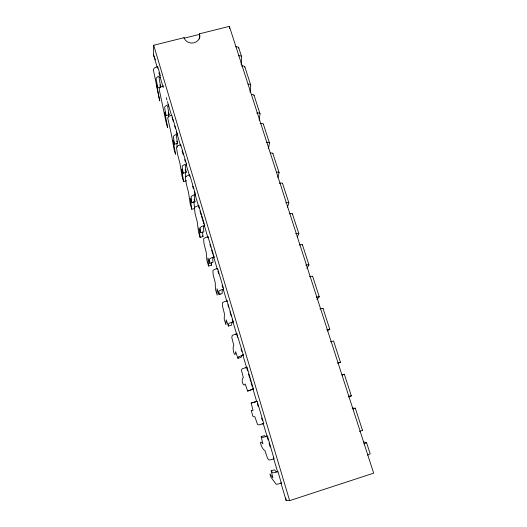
<?xml version="1.0" encoding="UTF-8"?>
<svg xmlns="http://www.w3.org/2000/svg" width="527" height="527" viewBox="0 0 527 527"><rect width="100%" height="100%" fill="white"/><g stroke="black" fill="none" stroke-linecap="round" stroke-linejoin="round"><path stroke-width="0.79" d="M200.115 237.394L198.995 227.829L200.787 232.776L203.87 231.906L203.382 226.636L204.542 226.307L204.753 225.398L198.666 205.556A4.585 1.265 -16.3 0 0 194.384 208.06L195.082 213.501L197.289 222.045L198.501 231.972L200.089 237.387L203 236.61L202.52 231.781M157.487 68.207L153.357 54.34L153.693 45.263L184.009 37.687A8.037 7.306 2.6 0 0 193.936 42.819A8.037 7.306 2.6 0 0 199.469 33.82L229.364 26.35L373.676 473.154L289.639 500.65L286.108 500.367L280.878 482.798L281.339 483.107L280.002 483.522A4.947 0.606 -17.6 0 1 276.089 484.161L270.871 477.119L269.916 473.957L272.914 477.837L271.174 470.874L274.429 469.827L276.168 471.79L277.92 471.625L281.339 483.107M241.195 64.643L241.662 57.061A4.368 1.989 -19.1 0 0 238.652 55.803M177.553 134.042L177.467 135.334L176.334 135.63L177.573 143.344L174.549 144.148L173.113 140.347L175.544 154.279L174.009 149.055L171.486 134.846L167.744 118.153A4.466 1.812 -15.7 0 1 171.769 115.215L177.388 134.089A4.493 1.7 -15.8 0 0 173.311 136.934L174.549 144.148M208.567 266.043L207.921 257.986L209.832 263.342L212.941 262.453L212.724 258.052L213.89 257.716L214.146 256.939L207.948 236.742A4.624 1.067 -16.4 0 0 203.58 239.093L204.028 243.731L206.182 252.11L206.933 260.503L208.567 266.043L211.472 265.213L211.334 262.769M180.642 146.005L180.577 144.806A4.506 1.634 -15.9 0 0 176.473 147.606L177.632 154.563L179.944 163.429L182.046 176.255L183.396 180.965L183.6 181.558L186.446 180.781M363.65 441.922L366.548 442.614L370.171 453.793L367.609 455.137M250.068 92.153L250.72 85.282A4.4 1.825 -18.9 0 0 248.118 84.149M228.408 326.088L228.646 323.716A4.736 0.514 -16.8 0 1 233.27 321.806L227.025 300.818A4.71 0.652 -16.7 0 0 222.46 302.841L222.394 305.779L224.436 313.796L224.206 318.973L225.879 324.672L226.241 319.882L228.408 326.088L231.557 325.152L231.913 322.596L233.441 321.753M180.741 144.76L186.459 163.963L186.334 165.129L185.194 165.438L186.189 172.369L183.152 173.192L181.598 169.022L183.607 181.545M189.568 175.992L189.542 174.918A4.545 1.456 -16.1 0 0 185.346 177.573L186.281 183.778L188.541 192.493L190.207 203.89L191.788 209.265L194.654 208.475L193.752 201.301M259.172 120.143L260.009 113.97A4.44 1.66 -18.7 0 0 256.735 113.114M189.707 174.872L195.524 194.41L195.359 195.451L194.213 195.767L194.95 201.887L191.894 202.73L190.221 198.178L191.795 209.259M198.653 206.505L198.831 205.51M268.434 148.607L269.449 143.146A4.473 1.482 -18.5 0 0 266.214 142.481M277.881 177.546L279.06 172.836A4.512 1.298 -18.3 0 0 276.57 172.224M207.895 237.558L208.119 236.695M220.088 294.283L219.924 293.855M287.452 207.177L288.836 203.033A4.552 1.113 -18.1 0 0 285.674 202.763M237.94 358.301L238.553 356.759L243.355 355.053L236.821 333.729A4.75 0.435 -16.9 0 0 232.163 335.58L231.821 337.629L233.804 345.448C231.768 347.161 234.983 360.079 235.635 351.647L237.94 358.301L241.116 357.339L241.768 355.751L243.355 355.053M217.302 269.172L217.401 268.493A4.664 0.863 -16.6 0 0 212.934 270.68L213.132 274.488L215.233 282.683L215.497 289.501L217.164 295.133L216.999 288.671L219.041 294.441L222.17 293.532L222.229 290.034L223.408 289.692L223.705 289.053L217.572 268.441M297.261 237.15L298.783 233.764A4.591 0.916 -17.9 0 0 295.66 233.698M226.88 301.352L227.196 300.765M306.885 268.309L308.908 265.041A4.638 0.711 -17.7 0 0 305.825 265.193M323.018 308.387L329.757 329.21L327.26 331.048M352.155 408.155L355.31 408.161L353.077 409.084M236.992 333.677L235.444 334.467M316.931 299.441L319.21 296.872A4.677 0.501 -17.6 0 0 316.174 297.248M366.535 442.713L363.973 443.899M330.548 341.792L333.584 341.041L340.449 362.247L338.354 363.057M342.175 374.895L344.348 374.295L351.338 395.889L348.367 396.976M246.972 367.2L242.137 368.854L241.419 370.046L243.336 377.668C240.608 378.735 243.25 388.182 245.2 383.972L247.65 391.087L253.461 388.972L246.972 367.2L245.365 367.846M247.65 391.087L253.461 388.972M344.348 374.295L342.076 375.02M261.135 436.646L264.363 435.625L265.766 436.481L267.499 436.139L274.053 458.793A4.914 0.435 -17.5 0 1 269.007 459.952L267.591 458.464L264.85 450.368C262.15 450.104 257.782 437.496 262.92 443.839L261.135 436.646L262.472 437.489L267.499 436.139M262.031 423.925L263.75 423.53L257.143 401.343L256.675 401.469M263.75 423.53L258.75 424.933L257.532 424.472L254.943 416.877L253 416.416L252.644 415.381L251.214 410.355L253.039 410.454L251.188 403.043L256.965 401.403M256.155 401.653L251.188 403.043M277.92 471.625L276.589 472.034A4.927 0.527 -17.5 0 1 272.709 472.745L271.174 470.874M337.438 363.123L340.449 362.247M223.705 289.053L223.534 289.106A4.69 0.731 -16.7 0 0 219.008 291.187L219.041 294.441M214.146 256.939L213.975 256.992A4.651 0.935 -16.5 0 0 209.542 259.238L209.832 263.342M326.707 329.889L329.757 329.21M204.753 225.398L204.581 225.444A4.611 1.14 -16.4 0 0 200.247 227.855L200.787 232.776M195.524 194.41L195.359 194.456A4.572 1.331 -16.2 0 0 191.11 197.019L191.894 202.73M186.459 163.963L186.294 164.009A4.532 1.522 -16 0 0 182.131 166.716L183.152 173.192M167.612 127.429L164.767 112.139L166.097 115.584L169.095 114.807L167.626 106.335L168.91 105.999M157.718 87.561L156.058 78.411L157.573 76.777L160.412 75.684L157.692 66.54L154.51 67.878L153.324 69.544L159.714 100.92L156.46 84.287L157.718 87.561L160.689 86.797L158.989 77.561L160.669 77.133M163.805 85.947L163.106 86.125A4.427 1.983 -15.5 0 0 159.167 89.195L166.097 122.277L167.599 127.422M199.469 33.82L199.476 34.387L184.042 38.24L184.009 37.687M349.032 396.1L351.338 395.889M211.459 265.2L211.156 264.297M202.967 236.57L202.697 235.747M168.271 112.745L169.095 114.807M159.918 84.84L160.689 86.797M176.683 141.071L177.573 143.344M185.129 169.595L186.189 172.369M194.101 199.614L194.95 201.887M153.357 54.34L155.34 59.742M238.738 47.805L241.629 56.738M244.824 66.837L250.687 84.959M254.021 95.242L259.982 113.674M263.375 124.135L269.442 142.883M272.887 153.528L279.06 172.599M282.564 183.429L288.842 202.829M292.413 213.85L298.802 233.593M302.432 244.805L308.941 264.897M312.63 276.313L319.257 296.767M355.31 408.161L362.431 430.157M153.693 45.263L289.639 500.65M158.864 72.831L159.549 75.144M160.01 76.685L163.232 87.502M166.255 97.666L166.954 100.011M167.415 101.579L171.604 115.65M172.072 117.211L173.271 121.23M174.668 125.933L175.372 128.285M176.262 131.289L180.458 145.393M182.098 150.893L183.264 154.833M184.674 159.549L185.372 161.908M186.308 165.056L189.575 176.025M192.579 186.11L193.29 188.501M194.2 191.558L199.094 208.007M200.01 211.077L201.182 215.029M201.597 216.406L202.276 218.692M202.579 219.719L203.863 224.021M204.206 225.181L207.921 237.677M209.97 244.535L210.714 247.044M211.584 249.963L212.803 254.073M213.198 255.391L217.223 268.915M217.921 271.26L218.619 273.612M222.111 285.344L222.809 287.689M223.277 289.257L226.755 300.957M227.914 304.843L228.606 307.182M229.996 311.846L231.254 316.055M232.176 319.145L236.702 334.362M236.867 334.902L237.565 337.267M241.07 349.058L241.788 351.45M242.683 354.467L247.571 370.883M248.507 374.032L249.679 377.971M250.015 379.091L250.707 381.416M251.083 382.701L252.321 386.831M252.729 388.215L256.702 401.581M257.38 403.834L258.105 406.284M261.603 418.03L262.308 420.401M263.236 423.537L268.144 440.005M269.06 443.075L270.213 446.955M273.276 457.258L277.479 471.369M166.097 115.584L164.635 107.666A4.453 1.871 -15.6 0 1 168.633 104.675M168.291 114.576L168.712 116.981M176.723 143.41L177.355 147.27M185.293 172.902L185.866 176.808M285.779 498.055L286.108 500.367M229.364 26.35L229.614 28.708M199.476 34.387A8.024 7.299 2.6 0 1 199.292 39.084M241.531 66.033A4.381 1.93 -19 0 1 244.857 67.179M362.339 430.111A4.848 0.422 -16.9 0 1 359.5 431.461M251.458 94.491A4.414 1.765 -18.8 0 1 254.047 95.558M260.127 123.634A4.453 1.594 -18.6 0 1 263.388 124.425M270.377 153.061A4.493 1.416 -18.4 0 1 272.894 153.785M279.369 183.251A4.526 1.232 -18.2 0 1 282.564 183.653M289.251 213.843A4.565 1.041 -18 0 1 292.399 214.041M299.296 244.983A4.611 0.843 -17.9 0 1 302.406 244.969M309.527 276.675A4.651 0.639 -17.7 0 1 312.597 276.444M319.948 308.941A4.69 0.422 -17.5 0 1 322.965 308.479M235.753 46.831A4.354 2.042 -19.2 0 1 238.771 48.141"/></g></svg>
